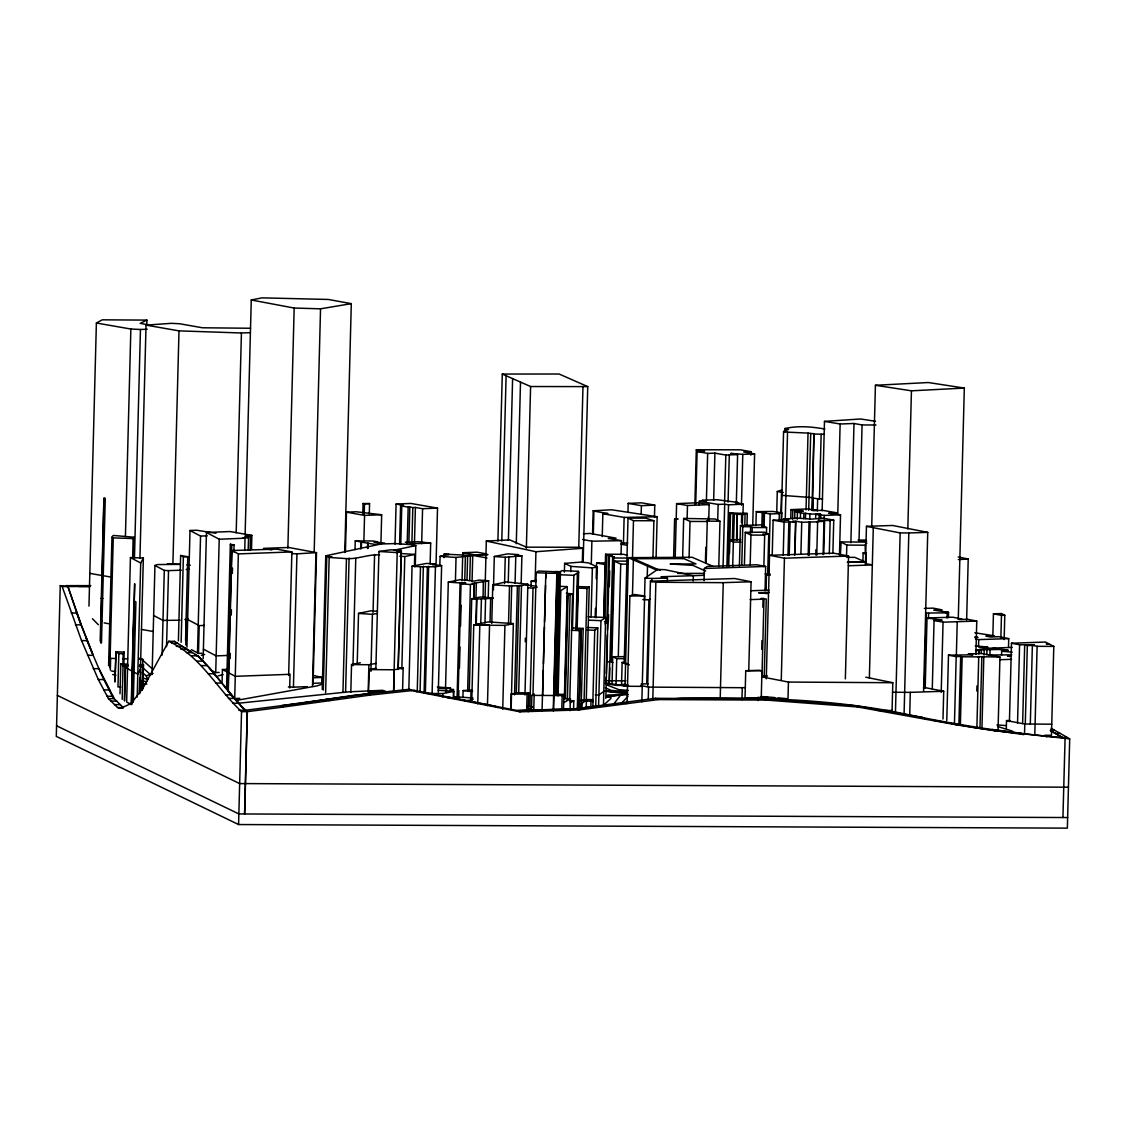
<?xml version="1.0" encoding="UTF-8"?>
<svg xmlns="http://www.w3.org/2000/svg" width="1126" height="1126" viewBox="0 0 1126 1126"><rect width="100%" height="100%" fill="white"/><g stroke="black" fill="none" stroke-linecap="round" stroke-linejoin="round"><path stroke-width="1.5" d="M90.038 586.421L67.87 586.562L60.255 585.619L56.3 736.39L238.585 824.542L1067.364 828.145L1069.7 738.839L1051.121 728.24M88.968 606.098L96.386 323.007L102.269 319.826L146.901 320.108L146.774 325.386M100.186 640.976L103.93 498.227L105.267 498.466L101.481 642.918M100.664 642.96L103.93 498.227M108.603 665.719L111.967 537.215L113.219 535.441L134.078 537.229L133.53 558.285M109.855 667.718L113.262 537.89L111.967 537.215M110.334 670.012L110.644 658.344L108.828 657.387L110.067 655.614M115.978 651.813L114.979 681.779L115.978 651.813L124.184 652.081L123.86 664.354M115.753 651.954L118.849 653.587L117.977 686.916L120.862 687.015M120.018 693.771L120.806 663.946L127.773 664.171M125.422 536.511L130.855 329.031L96.386 323.007M122.889 664.256L123.17 653.727L124.184 652.081M122.199 699.316L123.058 665.142L120.806 663.946M124.409 700.485L125.282 667.141L123.072 665.973L127.998 666.128M124.55 700.879L125.422 667.535L137.794 674.136L140.44 669.111M139.793 693.743L143.354 557.989L130.433 557.581L126.647 702.033L131.052 704.369M132.643 557.849L133.149 538.552L134.078 537.229M134.458 558.088L140.454 329.496L147.182 329.214M131.235 704.707L133.952 600.876L135.908 601.917L133.276 702.286M131.503 704.243L134.67 583.761L131.826 704.412M139.934 558.215L146.042 325.118L171.307 323.331L179.583 323.739L202.497 327.779L250.577 328.257M137.203 697.022L140.708 563.014L143.354 557.989M139.385 691.8L139.751 677.768M139.568 692.574L139.948 678.528M141.594 690.477L142.763 666.592L139.483 666.493M142.425 674.418L142.819 659.428L139.483 658.823M142.172 690.337L143.438 664.664L139.948 664.551M142.791 689.225L143.438 664.664M152.094 674.502L154.952 565.477L157.401 564.562L180.005 564.365M162.074 655.135L164.297 570.418L154.952 565.477M166.535 646.676L168.534 570.629L181.413 570.192M172.897 563.957L178.992 330.861L146.042 325.118M178.401 640.877L180.639 555.47L187.761 556.737L185.565 640.398M181.131 642.313L183.369 556.906L180.639 555.47M185.776 644.931L186.466 618.892L199.203 625.634L204.327 625.423M186.944 647.168L190.012 530.501L196.571 530.233L215.981 533.245M197.5 652.742L200.555 536.075L190.012 530.501M201.892 653.277L198.486 653.404L199.203 625.634M203.144 658.809L206.452 532.485L230.07 531.542L251.872 535.413L251.506 549.446M219.176 672.433L215.728 672.574L219.218 539.227L206.452 532.485M222.118 681.483L222.427 669.506L227.677 669.323M230.337 544.252L226.551 688.704L228.015 689.478L231.787 545.026L230.337 544.252L234.067 544.942L233.884 551.895M228.268 691.505L231.97 550.53L276.686 549.122L291.887 551.909L288.65 675.487M230.14 658.611L230.267 653.39M231.266 615.106L231.407 609.884M232.364 573.331L232.505 568.109M236.193 532.781L241.428 332.986L250.169 332.649M231.97 550.53L238.36 553.908L234.715 698.528L239.838 698.345M244.736 550.487L245.06 538.2L243.033 537.834L248.494 537.623L245.341 537.06L248.593 536.933L248.17 549.896M245.116 534.794L251.267 299.98L262.006 297.855L328.356 299.46L351.298 303.654L344.781 552.472M238.585 824.542L241.541 711.632C216.994 688.76 200.709 655.965 168.717 641.299L143.241 687.62L134.121 699.654L130.883 703.708L120.806 708.085L117.583 707.55L108.476 698.655L98.314 679.527L81.536 640.61L62.169 586.547L60.255 585.619M250.113 550.093L250.479 536.06L247.748 535.568L251.872 535.413M244.553 813.971L247.241 711.66L244.595 710.379L209.703 668.211L198.021 656.12L174.417 641.327M244.68 813.971L247.368 711.66C228.564 695.629 216.234 672.489 197.613 655.811L191.786 655.782M287.876 548.123L294.168 308.045L251.267 299.98M289.678 687.986L290.044 674.305L235.292 676.318L222.427 669.506M288.355 686.916L293.436 687.17L296.94 553.837L316.505 552.641L288.72 547.475L263.568 548.376L271.887 549.91M314.168 552.387L320.544 308.82L351.298 303.654M312.493 686.452L315.984 553.105M313.056 684.214L316.505 552.641M312.718 675.318L322.135 677.43L321.994 682.989L313.07 683.313M322.247 689.379L325.752 555.808L381.024 543.985L395.015 543.577L414.129 544.857L411.989 545.336L415.79 545.575L415.241 566.674M323.289 690.069L326.779 556.497L328.947 556.019L325.752 555.808M325.625 692.757L329.172 557.44L331.987 556.849L326.779 556.497M345.415 552.176L346.47 512.147L356.182 511.767L381.672 514.751L380.94 542.591M342.951 692.18L346.456 558.609C357.646 559.312 368.427 554.161 379.617 554.893M345.598 691.631L349.088 558.06M350.805 692.349L351.537 664.565L360.32 662.764M355.014 549.657L355.253 540.902L372.917 541.001L377.703 541.845L373.888 542L384.599 543.084L374.409 544.308L361.038 542.042L360.855 549.052M352.959 665.719L355.76 558.51M357.224 663.538L358.532 613.417L370.904 610.813L377.449 611.277M361.39 547.278L361.53 542.028L355.253 540.902M362.797 514.103L363.079 503.547L369.567 503.589L369.3 514.146M364.205 514.343L364.486 503.801L363.079 503.547M363.867 541.522L364.557 515.412L346.47 512.147M367.526 548.475L367.667 543.225M368.033 548.446L368.16 543.196M368.174 692.518L368.906 664.734L376.07 663.411M383.628 691.927L368.554 691.814L369.145 669.59L375.887 668.309M370.918 671.377L372.41 614.332L377.379 613.403M373.058 612.558L374.578 554.555M375.859 669.28L378.941 551.473L390.933 549.798L401.335 550.487L398.238 668.295M395.029 544.252L396.085 504.054L410.906 503.449L437.521 508.108L436.015 565.787M393.565 691.505L397.211 552.599L401.208 551.768L398.111 669.562M393.734 690.294L394.269 669.787L403.164 667.985L402.587 690.196M399.603 543.886L400.603 505.433L403.305 505.321L396.085 504.054M400.757 544.449L401.771 505.996L403.46 505.926L400.603 505.433M401.841 669.041L404.797 556.568L414.734 554.428L414.41 566.73M407.204 543.816L408.175 507.122L401.771 505.996M408.921 542L409.836 507.052L408.175 507.122M411.905 542.521L412.82 507.573L409.836 507.052M408.837 689.225L412.06 566.153L426.585 563.408L435.185 564.027L432.314 564.576L441.631 565.59L438.31 692.18M414.481 542.422L415.395 507.46L412.82 507.573M417.239 691.589L420.505 566.758L435.438 566.758L441.631 565.59M421.659 543.675L422.574 508.713L415.395 507.46M420.082 691.054L423.348 566.223M424.094 693.095L427.401 566.505M425.361 692.856L428.668 566.265M430.132 564.027L430.681 543.07L418.379 541.733L405.29 542.239L413.594 543.731L430.681 543.07M432.117 693.349L435.438 566.758M439.844 565.097L440.083 556.343L449.204 554.471L444.08 554.119L443.996 557.623M442.771 696.924L442.856 693.588L453.834 691.364L453.651 698.036M445.53 688.296L448.303 582.128L460.295 579.651L474.285 581.086L479.071 580.087L488.656 580.749L488.191 598.159M446.304 692.293L446.389 688.774L450.47 687.93L450.372 691.448M455.397 581.973L456.044 557.454L472.737 555.512L472.047 581.79M453.271 698.303L453.496 689.534L450.231 689.309M457.072 697.81L460.084 582.944L461.674 582.606L465.728 582.888L461.027 583.859L458.071 696.98M458.676 697.473L458.859 690.519M459.45 667.887L459.999 647.014M460.534 626.126L461.083 605.239M462.04 580.608L462.673 556.089M462.856 556.174L462.955 552.711L477.016 552.176L486.305 553.879M464.742 580.791L465.376 556.272M462.899 697.613L463.096 690.604L472.273 690.013M466.994 580.326L467.628 555.808M469.725 580.523L470.372 556.005M467.656 690.674L470.443 584.507L474.215 583.732L473.849 597.653M469.289 691.505L471.724 598.722L480.225 597.047L492.949 597.948M470.823 698.613L471.006 691.603L472.653 691.251L463.096 690.604M474.018 598.821L474.426 583.155L488.656 580.749M471.752 701.836L473.764 624.958L488.374 621.904L513.357 623.593L511.12 709.211M475.932 598.962L476.34 583.296M475.805 625.324L476.495 599.06L493.244 598.314M476.228 625.24L476.917 598.976M477.762 703.834L479.817 625.212L504.927 625.366L513.357 623.593M480.76 623.804L481.407 599.299M483.082 597.484L483.335 581.255M485.264 581.382L486.319 541.057L509.754 539.903L526.391 547.166L578.792 547.264L582.705 548.278L582.339 562.31M485.039 598.807L485.489 581.396M484.968 622.974L485.602 598.469M487.445 705.636L489.557 625.268L476.565 624.381M490.049 621.58L490.655 598.821M491.752 623.508L492.766 584.83L506.081 581.917L527.869 584.253L524.969 695.024M493.441 589.785L494.3 556.511L507.643 553.865L518.664 554.639L515.145 555.343L521.887 555.808L521.155 583.831M497.903 541.001L502.28 374.057L559.115 374.015L587.744 386.612L583.141 562.338M501.788 540.944L506.109 375.76L502.28 374.057M504.561 583.549L505.25 557.286L521.887 555.808M502.731 709.225L504.927 625.366M508.389 540.283L512.611 378.603L506.109 375.76M508.248 582.818L508.938 556.554M508.502 624.634L509.515 585.956L521.493 585.647L527.869 584.253M510.683 624.156L511.697 585.478M510.81 709.422L511.218 694.038L517.678 692.771L528.741 692.954L528.249 711.759M515.075 583.296L515.764 557.032M516.285 543.759L520.508 382.08M514.568 694.869L517.411 585.858M516.313 692.743L519.128 585.492M518.678 692.898L521.493 585.647M526.363 548.193L530.599 386.528L512.611 378.603M525.265 641.736L525.349 638.217M526.658 711.238L527.109 694.137L528.741 692.954M531.036 586.505L531.176 581.241L536.328 580.214M529.952 705.96L533.034 588.152L537.158 587.181M531.5 710.675L531.894 695.291L534.118 693.94M535.146 581.537L535.934 551.726L486.319 541.057M532.992 694.517L536.173 572.684L538.425 571.037L560.452 571.952L557.215 695.516M533.752 710.773L534.16 695.389L562.17 695.558L563.887 694.46L563.493 709.844M542.056 710.703L545.843 573.092L545.716 578.314M542.662 694.925L543.295 670.561M543.478 663.594L544.435 627.041M544.576 621.833L545.533 585.281M553.232 710.773L556.835 573.275L560.452 571.952M553.556 710.759L557.145 573.261M554.879 694.489L558.06 572.655M556.131 694.432L559.326 572.613M558.074 695.826L560.832 590.559L567.293 586.632L564.351 698.922M564.393 572.149L564.619 563.38L581.03 562.099L588.616 562.916L597.301 566.983L595.964 617.864M561.804 709.239L562.17 695.558M564.788 698.824L567.49 595.555L572.571 593.895L569.77 700.682M565.379 698.486L568.081 595.204M567.377 700.33L570.122 595.288M570.755 571.628L570.896 566.364L564.619 563.38M570.08 710.759L570.389 698.796L564.365 698.542M572.444 629.378L573.866 575.316L578.651 572.078L578.3 571.318L562.015 570.629L560.143 571.712L555.09 571.501M573.57 709.31L573.796 700.766L569.672 700.597M575.893 629.293L577.356 573.472M576.554 628.73L578.018 572.909M577.061 618.413L577.849 588.757M578.215 574.809L578.3 571.318M578.736 548.278L582.972 386.612M577.145 629.645L578.651 572.078M577.3 709.338L579.369 630.63L581.044 629.673L578.975 708.381M579.327 708.184L581.382 629.476L583.212 628.392L581.115 708.845M580.608 709.464L580.735 704.341L586.435 700.147L586.252 706.987M581.973 708.465L582.1 703.328M584.084 700.752L587.026 588.462L589.236 586.984L586.294 699.274M591.291 564.056L591.882 541.198L582.578 539.467M592.572 533.64L593.177 510.782L611.573 509.768L657.162 516.735L656.106 557.173M591.08 617.034L592.36 567.912L597.301 566.983M593.318 533.963L593.909 511.105L593.177 510.782M590.826 708.057L591.009 701.216L593.064 699.71L592.881 706.537M592.867 701.751L594.739 630.293L597.779 627.886L595.724 706.326M595.204 617.02L595.429 608.307M596.203 578.708L596.611 563.042L606.295 562.859M602.241 536.581L602.846 513.737L607.956 513.54L593.909 511.105M598.539 706.987L600.974 620.665L605.633 617.484L603.466 705.115M603.733 616.781L605.112 564.534L596.611 563.042M603.93 617.245L605.577 554.231L623.283 554.288L627.421 555.273M605.042 617.738L606.689 554.724L605.577 554.231M606.858 621.425L608.603 554.907L606.689 554.724M606.112 682.201L606.252 676.909M606.337 673.644L607.35 634.895M607.491 629.645L609.419 556.117L612.333 555.681L608.603 554.907M605.816 698.345L607.815 621.946L604.493 621.805M608.392 621.636L608.575 614.641M609.321 586.632L609.729 570.882M609.138 683.299L609.715 661.089L611.784 661.089M609.335 683.566L609.743 667.774M609.926 660.779L612.628 557.497L614.458 556.835L609.419 556.117M611.038 661.272L613.74 557.989L612.628 557.497M611.742 662.355L614.402 561.086L628.308 561.142M612.009 684.509L612.741 656.725L624.874 656.627M616.049 684.678L616.724 658.64L612.741 656.725M618.301 656.641L620.722 564.098L614.402 561.086M621.045 554.724L621.411 540.663L608.307 538.481L616.133 538.158L590.108 533.457L583.395 533.738M623.438 543.802L624.128 517.425L602.846 513.737M625.479 662.412L622.129 662.412L621.538 684.622L624.55 686.001M627.956 512.175L628.181 503.392L641.553 502.829L654.769 505.11L654.445 517.397M624.24 661.947L628.012 518.087L645.508 518.143L653.896 520.747L652.939 557.595M627.534 686.55L625.014 685.452L628.364 557.666L692.11 557.271L712.772 566.209M627.055 703.553L629.884 595.907L634.571 594.472L644.621 596.006L641.834 701.751M632.502 557.525L633.474 520.676L628.012 518.087M632.46 595.471L633.417 558.707L683.82 558.609L695.995 563.943L670.097 563.957L692.898 565.393L705.65 571.051M641.158 514.455L641.398 505.673L628.181 503.392M644.48 599.159L645.029 578.102L657.584 569.418L665.044 569.686L693.349 575.71L693.222 580.974M647.225 577.159L647.549 564.914M646.746 683.2L648.928 599.862L650.11 599.187M647.675 685.945L650.42 581.171L734.631 578.525L751.084 581.762L748.748 670.815M648.252 699.077L648.562 687.113L640.567 685.509M651.898 581.987L651.982 578.482L667.437 578.06L667.338 581.565M652.813 699.232L655.867 582.241L650.42 581.171M673.615 557.412L674.615 518.819L677.894 518.678M675.178 557.933L676.599 503.632L698.331 502.745L709.155 504.603L708.733 520.353M682.623 558.552L683.665 518.439L715.263 519.002L719.964 521.225L718.782 566.575M687.156 517.763L687.465 505.504L676.599 503.632M689.07 558.074L690.027 521.437L683.665 518.439M694.883 504.054L696.304 449.767L740.401 449.809L750.958 451.681L750.859 455.185M695.727 504.082L697.107 451.54L704.609 451.245L696.304 449.767M699.232 504.758L699.33 501.253L705.918 500.971L702.089 500.324L716.783 499.691L737.713 502.393L735.574 502.477L743.23 504.181L742.949 514.666M704.074 580.72L704.383 568.489L707.325 566.434L756.672 564.773L765.666 566.434L765.033 590.883M706.41 500.704L707.649 453.412L697.107 451.54M705.439 561.269L705.805 547.306M706.157 563.366L707.255 521.507L706.495 521.141L719.964 521.225M708.282 520.339L708.367 516.834M713.659 500.408L714.897 453.131L707.649 453.412M717.712 520.184L718.121 504.448L699.33 501.253M724.581 502.351L725.82 455.059L714.897 453.131M723.047 567.096L724.694 504.166L718.121 504.448M720.218 697.909L723.244 582.663L751.084 581.762M728.072 502.21L729.31 454.918M726.917 565.998L728.508 504.814L724.694 504.166M727.875 565.083L729.24 512.865L747.298 513.512L746.974 525.701M728.719 566.35L729.409 540.156L740.627 539.579M729.507 553.513L730.563 513.484L729.24 512.865M732.336 541.339L733.068 513.484L730.563 513.484M732.702 566.505L733.35 542.056L729.409 540.156M733.617 540.184L734.307 514.075L733.068 513.484M736.32 503.632L737.6 454.594L730.774 453.384L742.794 454.369L754.603 453.905L752.717 525.701M736.531 540.184L737.206 514.089L734.307 514.075M737.22 540.508L737.206 514.089M739.402 565.998L740.458 525.56L761.021 524.871L766.609 527.587L766.426 534.611M741.457 505.166L742.794 454.369M741.443 522.689L741.682 513.991L745.074 514.005L744.75 526.18M742.273 526.602L742.597 514.427L741.682 513.991M741.767 565.365L742.78 526.687L740.458 525.56M744.441 563.929L745.257 532.345L764.484 532.162L768.748 534.203L767.693 574.556M741.964 699.668L742.273 687.705L745.454 687.606M745.018 698.486L745.736 670.702L759.304 670.28L761.964 670.8L761.232 698.584L745.018 698.486L758.572 698.05M750.409 533.752L750.592 526.729L742.78 526.687M750.169 564.9L750.958 535.075L745.257 532.345M752.069 532.795L752.21 527.517L750.592 526.729M755.912 525.603L756.278 511.64L773.069 511.457L781.796 512.921L781.613 519.916M761.838 526.602L762.203 512.64L756.278 511.64M758.15 700.583L758.234 697.107M763.372 526.532L763.738 512.569L762.203 512.64M764.104 526.996L764.47 513.034L766.06 512.949L763.738 512.569M763.85 566.716L764.681 535.131L762.696 534.174L768.748 534.203M761.739 649.35L761.964 640.581M762.837 607.238L763.076 598.469L760.852 598.539L763.991 599.145L761.978 676.346M765.68 590.348L765.779 586.857M765.863 583.367L766.102 574.654L770.17 575.245M766.06 590.545L766.468 574.851M764.23 676.29L766.257 599.088L763.076 598.469M768.565 575.105L770.17 513.977L764.47 513.034M766.285 678.865L769.522 555.301L833.704 553.162L848.568 556.061L845.359 678.879M772.211 555.202L773.126 520.184L788.932 520.015L783.33 519.03L798.32 518.185L811.424 519.114L822.993 518.199L833.747 520.142L832.874 553.415M776.729 512.471L777.278 491.541L781.993 489.838M779.164 520.564L779.347 513.583L776.799 513.146L781.796 512.921M780.951 513.217L781.5 492.287L777.278 491.541M781.247 520.465L783.583 431.483L788.524 429.47L784.949 428.542L784.864 432.032M783.203 555.385L784.076 522.112L773.126 520.184M785.23 520.451L787.538 432.159L783.583 431.483M781.261 680.034L784.442 558.2L769.522 555.301M787.989 555.188L788.862 521.915L784.076 522.112M789.213 555.399L790.086 522.126L788.862 521.915M790.748 518.368L790.987 509.614L807.455 508.952L816.111 510.092L811.438 510.275L813.676 510.669L822.571 510.317L837.392 512.907L828.567 513.273L840.531 514.765L839.475 555.034M787.947 701.16L788.439 682.06L762.077 676.923M792.577 519.03L792.803 510.275L794.337 510.205L790.987 509.614M794.689 518.424L794.872 511.415L803.302 511.077L792.803 510.275M794.689 555.188L795.561 521.915L792.479 521.366L795.829 521.225L801.74 522.267L817.631 521.845L816.758 555.118M794.956 554.499L795.829 521.225M797.25 519.241L797.433 512.231L799.15 512.175L794.872 511.415M800.389 518.044L800.53 512.794L797.433 512.231M800.91 553.795L801.74 522.267M803.753 518.622L803.894 513.372L800.53 512.794M805.456 518.551L805.597 513.301L803.894 513.372M806.033 509.867L808.032 433.102L787.538 432.159M808.693 510.247L810.706 433.468L808.032 433.102M808.172 555.245L809.045 521.971M809.777 519.311L809.904 514.047L805.597 513.301M809.172 555.428L810.044 522.154M811.945 509.811L813.943 433.735L810.706 433.468M812.479 510.078L813.943 433.735M812.817 510.289L813.141 498.086L812.268 497.608L781.908 495.356M815.646 517.805L815.745 514.3L820.544 514.103L809.904 514.047M815.773 554.949L815.914 549.685M817.335 510.993L817.659 498.79L813.141 498.086M819.461 498.79L821.15 434.228L814.478 434.003M819.137 518.41L819.235 514.906L815.745 514.3M820.685 518.34L820.77 514.849L819.235 514.906M822.135 510.838L824.471 421.391L860.56 418.985L875.479 421.279M823.12 554.654L823.993 521.38L818.194 520.339L830.158 520.55L829.299 553.823M824.105 518.945L824.19 515.441L820.77 514.849M823.753 554.034L824.612 520.761M837.786 513.456L840.137 424.009L824.471 421.391M840.193 555.146L840.503 543.028M840.503 554.091L840.812 541.944L864.515 542.085L866.809 543.295M846.499 557.229L846.822 545.083L840.812 541.944M850.876 542.746L854.001 423.489L840.137 424.009M859.025 540.691L862.066 424.952L854.001 423.489M862.91 561.663L863.135 552.936L866.429 552.753M865.317 553.879L865.19 545.012M865.458 564.745L866.457 526.335L892.594 525.476L927.74 532.359L923.587 691.251M865.81 562.916L866.035 554.189L863.135 552.936M871.707 526.898L875.423 385.275L928.317 382.53L964.32 388.076L958.282 618.878M869.356 678.091L873.297 527.672M892.045 711.351L892.805 682.722L865.781 677.19M895.437 712.772L900.153 532.922L866.457 526.335M907.823 528.953L911.441 390.821L875.423 385.275M904.108 712.828L908.823 532.978L927.74 532.359M909.709 714.926L910.301 692.363L943.715 691.265L942.997 719.035M924.333 688.45L926.304 613.008L947.205 612.868L947.079 618.132M925.192 688.169L927.036 617.991L952.723 617.203L961.843 618.99L958.057 619.117L960.042 619.525L967.544 619.272L976.763 621.059L975.89 654.389M928.471 618.723L928.598 613.459M932.272 688.873L934.059 620.44L942.152 620.173L927.036 617.991M941.209 692.363L943.053 622.185L934.059 620.44M948.416 617.597L948.556 612.333L933.82 610.137L942.096 609.87L933.074 608.124L924.347 608.406M946.783 720.513L948.486 655.177L972.836 654.825L968.219 653.939L981.45 653.488L999.958 657.007L998.072 729.24M954.454 723.708L956.199 656.641L948.486 655.177M956.368 655.05L957.241 621.707L976.763 621.059M958.916 723.554L960.675 656.486L956.199 656.641M960.408 723.835L962.153 656.768L960.675 656.486M966.629 620.173L968.219 559.017L958.198 556.962M976.805 691.068L976.946 685.917M978.536 646.62L978.719 639.61L975.468 638.963M976.889 727.382L978.733 656.88L977.706 656.683L999.958 657.007M978.902 653.995L978.987 650.476L975.834 649.871L1003.224 649.392L1008.319 650.349L1002.098 650.575M979.324 653.263L979.409 649.758M981.323 653.404L981.408 649.899M980 727.044L981.844 656.528M981.971 727.41L983.814 656.908M984.04 655.079L984.237 649.603M986.826 654.769L986.967 649.505M989.909 655.36L990.05 650.096M992.836 636.387L993.428 613.811L1001.535 613.543L1004.786 615.26L1004.153 639.568M1000.873 637.949L1001.464 615.373L993.428 613.811M1001.591 654.938L1001.718 649.688L993.188 648.069M1006.32 728.536L1006.517 720.598L1009.952 720.471M1008.502 647.394L1008.727 638.625L998.973 636.711L990.387 636.992L985.897 636.12L994.483 635.838L974.877 632.784M1009.431 721.667L1011.486 643.242L1045.505 642.031L1048.756 643.748L1046.223 643.833L1049.643 644.213L1053.795 646.408L1051.459 735.306L1044.717 735.264M1017.538 723.202L1019.593 644.762L1011.486 643.242M1022.633 723.525L1024.688 645.085L1034.428 644.748L1019.593 644.762M1024.533 733.547L1024.787 724.018L1006.517 720.598M1025.293 724.018L1027.334 645.592L1024.688 645.085M1030.318 723.849L1032.373 645.409L1027.334 645.592M1034.794 735.208L1037.116 646.31L1032.373 645.409M1062.93 817.532L1065.069 738.825L1062.353 737.544L1067.054 737.558M237.473 702.033L238.093 700.105L317.068 685.875L323.317 683.792M625.479 703.651L627.52 701.118M621.172 703.553L627.984 696.361M603.128 705.566L610.982 698.401L610.841 697.416L606.647 696.783M614.444 703.018L620.018 695.995L617.47 695.038L607.533 694.925M603.817 691.434L598.849 695.009L595.358 694.869M605.042 623.888L607.815 621.946M528.77 709.225L532.499 706.762L527.447 706.41M142.34 672.461L146.127 675.839L153.037 673.447M570.263 702.863L573.796 700.766M563.662 702.708L570.389 698.796M146.901 320.108L140.187 323.359L148.308 324.781M784.949 428.542C798.39 425.459 812.198 426.796 824.879 429.034M186.156 569.587L189.21 568.602M184.847 619.596L187.901 618.61M236.333 700.583L238.093 700.09M218.134 675.896L223.145 674.573M201.343 655.332L204.665 654.487M394.086 550.22L415.79 545.575M464.911 701.104L473.159 699.373M444.08 554.119L472.737 555.512M474.426 583.155L472.301 583.592L474.215 583.732M451.442 689.957L453.496 689.534M368.554 691.814L373.621 690.857M401.335 550.487L396.436 551.416L401.208 551.768M608.054 696.938L626.394 693.813M301.064 703.117L354.127 695.263L408.851 689.323L517.439 710.548L572.05 709.155M369.919 695.122L367.273 693.841L280.627 705.763L283.273 707.044L369.919 695.122L411.497 690.604L520.085 711.829L578.989 709.929L658.034 699.598L765.962 700.062L857.787 706.973L956.298 724.82L994.722 730.76L1069.7 738.839M238.43 703.229L348.793 691.843L382.981 690.28M520.085 711.829L517.439 710.548L576.343 708.662L655.388 698.317L763.315 698.796L855.141 705.706L922.405 717.361L925.051 718.641M244.3 710.422L299.347 703.37M247.241 711.66L283.273 707.044M573.753 708.958L601.129 705.791M604.549 705.397L609.673 704.806M613.093 704.412L618.23 703.82M623.354 703.229L626.774 702.835M676.346 698.627L681.469 698.204C754.336 697.275 827.666 698.57 899.364 712.814C953.187 724.285 1007.559 733.068 1062.423 737.544L1050.614 730.535M606.801 696.037L628.435 694.573M535.934 551.726L582.705 548.278M958.325 559.566L968.219 559.017M911.441 390.821L964.32 388.076M728.508 504.814L743.23 504.181M770.17 513.977L779.347 513.583M627.098 692.757L618.962 692.884L604.578 691.068L623.945 692.884M641.398 505.673L654.769 505.11M687.465 505.504L709.155 504.603M657.162 516.735L624.128 517.425M824.19 515.441L840.531 514.765M750.958 451.681L743.709 451.976L754.603 453.905M725.82 455.059L737.6 454.594M104.436 498.508L105.267 498.466M364.486 503.801L369.567 503.589M422.574 508.713L437.521 508.108M250.479 536.06L244.919 536.286L248.593 536.933M219.218 539.227L245.06 538.2M790.086 522.126L795.561 521.915M487.713 554.654L469.894 554.907L487.023 557.961M102.058 620.693L100.735 620.454M228.226 655.416L216.164 655.895L203.398 649.153M364.557 515.412L381.672 514.751M200.555 536.075L207.212 535.807M833.747 520.142L828.947 520.325L830.158 520.55M823.993 521.38L816.646 521.676L817.631 521.845M183.369 556.906L187.761 556.737M621.242 543.211L627.745 542.957M293.436 687.17L307.299 686.649M231.787 545.026L234.067 544.942M238.36 553.908L291.887 551.909M487.642 554.513L475.355 554.963L462.955 552.711M313.225 677.768L322.135 677.43M975.257 645.86L987.854 647.112L979.156 647.422L984.237 648.379L1012.133 647.408M975.862 650.589L978.987 650.476M1012.274 652.137L1002.422 651.335M988.501 655.022L1011.739 654.868M1011.064 655.909L1007.601 656.036L1009.952 656.472M999.761 659.723L1011.556 659.315M784.442 558.2L848.568 556.061M847.315 562.395L866.373 561.761M704.383 568.489L765.666 566.434M848.314 565.759L872.326 564.956L865.486 563.619M750.634 590.77L769.058 590.151M769.368 592.389L758.558 592.755L767.552 593.585M750.169 599.609L763.991 599.145M180.104 620.201L162.988 620.412L153.643 615.472M948.556 612.333L945.136 612.445L947.205 612.868M1001.464 615.373L1004.786 615.26M943.053 622.185L957.241 621.707M762.26 676.163L767.453 675.994M704.102 575.316L661.018 576.751L667.437 578.06M974.975 637.499L977.987 637.4L974.989 636.809M978.719 639.61L1008.727 638.625M641.173 684.003L648.182 683.792M591.882 541.198L621.411 540.663M90.854 585.633L65.941 585.633L67.87 586.562L81.241 624.846L93.289 655.304L87.476 655.29M677.655 573.415L704.51 573.387M530.599 386.528L587.744 386.612M605 683.369L616.035 685.368L628.463 685.452M862.066 424.952L875.972 424.995M747.298 513.512L744.005 513.498L745.074 514.005M737.91 514.399L742.597 514.427M633.474 520.676L653.896 520.747M690.027 521.437L707.255 521.507M847.85 557.356L854.887 557.37L865.12 561.916L847.878 561.86M620.722 564.098L627.689 564.126M752.21 527.517L766.609 527.587M750.958 535.075L764.681 535.131M866.344 540.1L858.096 540.058L860.081 541.071L866.682 541.142M733.35 542.056L740.95 542.099M613.74 557.989L628.139 558.046M765.131 574.035L770.198 574.063M89.292 586.533L78.82 586.491L76.906 585.562M62.169 586.547L67.996 586.562L79.003 619.37L90.235 648.506M71.191 613.037L77.018 613.065M75.414 624.817L81.241 624.846M81.536 640.61L87.364 640.638M168.717 641.299L174.544 641.327M171.687 643.284L177.514 643.312M176.303 646.366L182.131 646.394L192.236 652.658L186.409 652.63M180.836 649.308L186.663 649.322M616.724 658.64L623.663 658.668M197.163 661.103L202.99 661.131M201.484 665.565L207.297 665.593M93.233 668.647L99.046 668.675M208.451 673.714L214.264 673.742M605.422 680.737L625.887 680.822M98.314 679.527L104.141 679.541L109.602 689.942L103.789 689.928M622.467 684.397L625.845 684.411M216.009 683.046L221.836 683.074M627.52 691.885L611.193 690.393L605.366 687.817M225.51 694.841L231.337 694.855M107.195 696.276L113.022 696.304M228.451 698.387L234.152 698.416M108.476 698.655L114.303 698.683L98.933 668.675M110.981 701.104L116.808 701.118M232.66 703.215L238.487 703.243M114.571 704.623L120.398 704.637M117.583 707.55L123.396 707.578M119.145 708.198L121.988 708.212M238.895 710.351L244.722 710.379M241.541 711.632L247.368 711.66M1050.938 729.887L1054.02 729.901M1060.129 733.448L1055.414 733.434L1050.53 730.591M1068.433 787.187L239.655 783.583L57.37 695.432M1067.645 817.546L238.867 813.943L56.582 725.791M900.153 532.922L908.823 532.978M846.822 545.083L865.556 545.195M545.66 573.204L556.835 573.275M655.867 582.241L723.244 582.663M629.884 595.907L644.621 596.006M1037.116 646.31L1053.795 646.408M962.153 656.768L978.733 656.88M745.736 670.702L761.964 670.8M788.439 682.06L892.805 682.722M627.506 686.269L642.242 686.367M648.562 687.113L742.273 687.705M892.552 692.251L910.301 692.363M511.218 694.038L527.109 694.137M878.153 710.407L881.644 710.436M885.12 710.45L892.073 710.492M1024.787 724.018L1051.754 724.187M369.145 669.59L394.269 669.787M351.537 664.565L368.906 664.734M625 685.452L628.308 685.481M427.204 693.433L442.856 693.588M627.576 692.842L606.435 690.885M821.15 434.228L824.204 434.312M294.168 308.045L320.544 308.82M123.058 665.142L127.998 665.297M139.525 665.663L142.819 665.776M113.262 537.89L133.149 538.552M118.849 653.587L123.17 653.727M110.644 658.344L115.725 658.513M122.495 658.738L127.576 658.907M139.427 659.315L142.819 659.428M178.992 330.861L241.428 332.986M761.317 696.515L774.787 697.557M586.294 699.457L593.064 699.71M587.434 627.492L597.779 627.886M586.829 629.983L594.739 630.293M559.974 574.753L573.866 575.316M577.455 586.519L589.236 586.984M578.468 588.124L587.026 588.462M588.096 616.781L605.633 617.484M588.701 620.159L600.974 620.665M531.894 695.291L534.16 695.389M581.227 699.95L586.435 700.147M580.65 700.794L584.084 700.935M585.816 701.005L591.009 701.216M817.659 498.79L822.557 498.987M536.173 572.684L545.843 573.092M559.256 586.294L567.293 586.632M566.322 593.261L572.571 593.895M571.825 627.914L583.212 628.392M473.764 624.958L479.817 625.212M557.243 694.179L563.887 694.46M581.382 629.476L576.85 629.49L581.044 629.673M571.262 630.279L579.369 630.63M167.338 563.718L179.653 564.337M642.819 599.581L648.928 599.862M130.855 329.031L140.454 329.496M291.845 553.584L296.94 553.837M164.297 570.418L168.534 570.629M645.029 578.102L651.982 578.482M378.941 551.473L397.211 552.599M381.953 690.787L385.275 690.984M399.758 556.23L404.797 556.568M492.766 584.83L509.515 585.956M358.532 613.417L372.41 614.332M398.027 667.634L403.164 667.985M401.109 553.513L414.734 554.428M329.172 557.44L346.456 558.609M525.969 584.873L536.511 586.294M448.303 582.128L460.084 582.944M996.946 724.933L1006.067 725.566M450.47 687.93L437.381 687.029M438.239 688.211L446.389 688.774M438.169 690.28L453.834 691.364M453.961 696.684L472.934 697.979M494.3 556.511L505.25 557.286M440.083 556.343L456.044 557.454M461.027 583.859L470.443 584.507M471.724 598.722L476.495 599.06M781.5 492.287L783.274 492.414M570.896 566.364L592.36 567.912M412.06 566.153L420.505 566.758M531.176 581.241L536.103 581.593M527.798 587.786L533.034 588.152M760.303 696.98L768.171 697.571M760.149 697.332L763.414 697.571M628.308 690.421L618.695 689.619L606.407 684.777M778.179 697.867L786.666 698.641M186.761 564.914L190.266 565.238M606.647 661.68L609.757 661.975M773.9 698.078L778.319 698.514M607.097 683.116L627.421 686.325M674.615 518.819L677.796 519.367M621.073 544.224L627.323 545.322M89.827 573.387L112.234 577.3M104.113 622.903L109.278 623.804M141.383 629.42L152.925 631.433M932.511 720.119L975.51 727.79L1023.703 734.574L1021.057 733.293L992.076 729.479L994.722 730.76M987.671 648.604L990.669 649.167M923.489 687.31L943.715 691.265M141.777 680.709L146.844 681.751M111.263 670.913L115.556 671.8M144.128 683.609L146.816 684.186M142.566 677.852L148.055 679.611M112.67 674.502L116.02 675.248M1012.499 731.154L997.608 726.467M633.417 558.707L660.103 570.418M656.922 570.206L628.364 557.666M625.606 663.228L629.364 664.889M622.129 662.412L626.633 664.467M609.715 661.089L612.896 662.595M1044.224 735.672L1046.87 736.953M953.652 723.539L956.298 724.82M855.141 705.706L857.787 706.973M763.315 698.796L765.962 700.062M655.388 698.317L658.034 699.598M576.343 708.662L578.989 709.929M497.565 707.494L494.919 706.213L445.713 696.642L448.359 697.923M414.101 690.365L416.747 691.645M408.851 689.323L411.497 690.604M326.737 699.316L329.383 700.597M130.433 557.581L140.708 563.014M191.406 649.66L198.486 653.404M212.884 671.068L215.728 672.574M1050.375 730.507L1062.423 737.544M185.199 648.52L190.519 651.729M195.277 654.516L198.57 656.683M140.088 657.851L152.798 669.266M141.806 666.803L150.757 674.896M123.48 707.775L112.952 697.487L101.551 674.755L90.91 650.054M98.356 624.747L92.431 618.723M208.986 667.465L215.516 675.403M230.253 693.686L233.856 698.078M146.127 675.839L147.675 679.006M86.223 638.076L92.121 652.883M76.413 611.714L81.114 624.846M102.649 598.469L101.312 598.23L102.649 598.469"/></g></svg>
